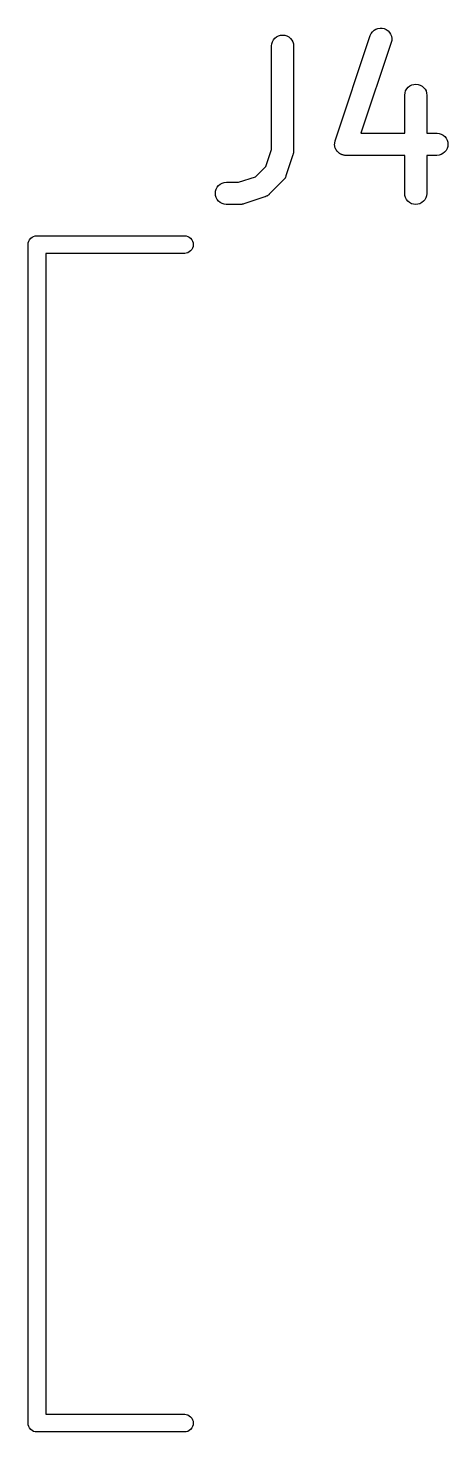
# Model space of a CAD drawing. Extents: x 85.9 to 159.2, y -122.9 to -78.6.
# Drawn here: x 85.94 to 88.79, y -115.06 to -105.53 of the extents above; entities that cross this region are included whole.
import ezdxf

# ---------------------------------------------------------------- set-up
doc = ezdxf.new("R2010")
doc.units = 0
doc.header["$MEASUREMENT"] = 0
doc.layers.add('BLACK', color=7, linetype='CONTINUOUS')

msp = doc.modelspace()

# ---------------------------------------------------------------- linework, layer by layer
at = {"layer": 'BLACK', "linetype": 'CONTINUOUS'}
for p, q in [((87.6142, -105.599), (87.6256, -105.59)), ((87.6256, -105.59), (87.6386, -105.583)), ((87.6386, -105.583), (87.6526, -105.579)), ((87.6526, -105.579), (87.6672, -105.577)), ((87.6672, -105.577), (87.6817, -105.579)), ((87.6817, -105.579), (87.6957, -105.583)), ((87.6957, -105.583), (87.7086, -105.59)), ((87.7086, -105.59), (87.7199, -105.6)), ((88.0241, -106.295), (88.2622, -105.581)), ((88.2622, -105.581), (88.2625, -105.58)), ((88.2625, -105.58), (88.2687, -105.567)), ((88.2687, -105.567), (88.2773, -105.555)), ((88.2773, -105.555), (88.288, -105.545)), ((88.288, -105.545), (88.3005, -105.537)), ((88.3005, -105.537), (88.3142, -105.532)), ((88.3142, -105.532), (88.3287, -105.53)), ((88.3287, -105.53), (88.3433, -105.53)), ((88.3433, -105.53), (88.3575, -105.534)), ((88.3575, -105.534), (88.3709, -105.54)), ((88.3709, -105.54), (88.3828, -105.548)), ((88.3828, -105.548), (88.3928, -105.559)), ((88.3928, -105.559), (88.4005, -105.571)), ((88.4005, -105.571), (88.4057, -105.585)), ((88.4057, -105.585), (88.4082, -105.6)), ((87.5917, -105.651), (87.5933, -105.637)), ((87.5917, -105.652), (87.5917, -105.651)), ((87.5917, -106.354), (87.5917, -105.652)), ((87.5933, -105.637), (87.5977, -105.623)), ((87.5977, -105.623), (87.6048, -105.61)), ((87.6048, -105.61), (87.6142, -105.599)), ((87.7199, -105.6), (87.7291, -105.611)), ((87.7291, -105.611), (87.736, -105.624)), ((87.736, -105.624), (87.7402, -105.638)), ((87.7402, -105.638), (87.7417, -105.652)), ((87.7417, -105.652), (87.7417, -106.367)), ((88.4045, -105.628), (88.1993, -106.244)), ((88.4077, -105.614), (88.4045, -105.628)), ((88.4082, -105.6), (88.4077, -105.614)), ((88.4964, -105.985), (88.4981, -105.97)), ((88.4981, -105.97), (88.5025, -105.956)), ((88.5025, -105.956), (88.5095, -105.943)), ((88.5095, -105.943), (88.519, -105.932)), ((88.519, -105.932), (88.5304, -105.923)), ((88.5304, -105.923), (88.5433, -105.916)), ((88.5433, -105.916), (88.5574, -105.912)), ((88.5574, -105.912), (88.572, -105.911)), ((88.572, -105.911), (88.5865, -105.912)), ((88.5865, -105.912), (88.6005, -105.917)), ((88.6005, -105.917), (88.6134, -105.924)), ((88.6134, -105.924), (88.6246, -105.933)), ((88.6246, -105.933), (88.6339, -105.944)), ((88.6339, -105.944), (88.6408, -105.957)), ((88.6408, -105.957), (88.645, -105.971)), ((88.645, -105.971), (88.6464, -105.986)), ((88.4964, -105.986), (88.4964, -105.985)), ((88.4964, -106.244), (88.4964, -105.986)), ((88.6464, -105.986), (88.6464, -106.244)), ((88.1993, -106.244), (88.4964, -106.244)), ((88.6464, -106.244), (88.7143, -106.244)), ((88.7143, -106.244), (88.7153, -106.244)), ((88.7153, -106.244), (88.7299, -106.246)), ((88.7299, -106.246), (88.7438, -106.25)), ((88.7438, -106.25), (88.7567, -106.257)), ((88.7567, -106.257), (88.7679, -106.267)), ((87.5535, -106.469), (87.5917, -106.354)), ((88.0202, -106.319), (88.0207, -106.314)), ((88.0205, -106.321), (88.0202, -106.319)), ((88.0204, -106.324), (88.0205, -106.321)), ((88.0212, -106.329), (88.0204, -106.324)), ((88.0207, -106.314), (88.0208, -106.31)), ((88.0208, -106.31), (88.0215, -106.307)), ((88.0216, -106.333), (88.0212, -106.329)), ((88.0215, -106.307), (88.0218, -106.304)), ((88.0224, -106.336), (88.0216, -106.333)), ((88.0218, -106.304), (88.0231, -106.3)), ((88.0228, -106.339), (88.0224, -106.336)), ((88.0244, -106.343), (88.0228, -106.339)), ((88.0231, -106.3), (88.0241, -106.295)), ((88.0257, -106.347), (88.0244, -106.343)), ((88.027, -106.35), (88.0257, -106.347)), ((88.028, -106.352), (88.027, -106.35)), ((88.0304, -106.356), (88.028, -106.352)), ((88.7679, -106.267), (88.777, -106.278)), ((88.7834, -106.348), (88.7765, -106.361)), ((88.777, -106.278), (88.7838, -106.291)), ((88.7878, -106.334), (88.7834, -106.348)), ((88.7838, -106.291), (88.788, -106.305)), ((88.7893, -106.32), (88.7878, -106.334)), ((88.788, -106.305), (88.7893, -106.32)), ((87.7378, -106.39), (87.6902, -106.533)), ((87.7388, -106.386), (87.7378, -106.39)), ((87.74, -106.382), (87.7388, -106.386)), ((87.7404, -106.379), (87.74, -106.382)), ((87.7411, -106.376), (87.7404, -106.379)), ((87.7412, -106.372), (87.7411, -106.376)), ((87.7417, -106.368), (87.7412, -106.372)), ((87.7417, -106.367), (87.7417, -106.368)), ((88.0325, -106.36), (88.0304, -106.356)), ((88.0343, -106.362), (88.0325, -106.36)), ((88.0358, -106.365), (88.0343, -106.362)), ((88.0388, -106.368), (88.0358, -106.365)), ((88.0417, -106.372), (88.0388, -106.368)), ((88.0438, -106.373), (88.0417, -106.372)), ((88.0458, -106.375), (88.0438, -106.373)), ((88.0494, -106.378), (88.0458, -106.375)), ((88.0529, -106.381), (88.0494, -106.378)), ((88.0554, -106.382), (88.0529, -106.381)), ((88.0577, -106.384), (88.0554, -106.382)), ((88.0618, -106.386), (88.0577, -106.384)), ((88.0657, -106.388), (88.0618, -106.386)), ((88.0684, -106.389), (88.0657, -106.388)), ((88.071, -106.39), (88.0684, -106.389)), ((88.0754, -106.391), (88.071, -106.39)), ((88.0796, -106.392), (88.0754, -106.391)), ((88.0825, -106.393), (88.0796, -106.392)), ((88.0853, -106.393), (88.0825, -106.393)), ((88.0898, -106.394), (88.0853, -106.393)), ((88.0942, -106.394), (88.0898, -106.394)), ((88.0952, -106.394), (88.0942, -106.394)), ((88.4964, -106.394), (88.0952, -106.394)), ((88.4964, -106.652), (88.4964, -106.394)), ((88.7143, -106.394), (88.6464, -106.394)), ((88.6464, -106.394), (88.6464, -106.652)), ((88.7289, -106.393), (88.7143, -106.394)), ((88.7429, -106.388), (88.7289, -106.393)), ((88.7558, -106.382), (88.7429, -106.388)), ((88.7671, -106.372), (88.7558, -106.382)), ((88.7765, -106.361), (88.7671, -106.372)), ((87.3688, -106.577), (87.4833, -106.539)), ((87.4833, -106.539), (87.5535, -106.469)), ((87.6859, -106.543), (87.6837, -106.548)), ((87.6883, -106.538), (87.6859, -106.543)), ((87.6889, -106.536), (87.6883, -106.538)), ((87.6899, -106.534), (87.6889, -106.536)), ((87.6902, -106.533), (87.6899, -106.534)), ((87.2107, -106.652), (87.2122, -106.637)), ((87.2122, -106.637), (87.2166, -106.623)), ((87.2166, -106.623), (87.2235, -106.61)), ((87.2235, -106.61), (87.2329, -106.599)), ((87.2329, -106.599), (87.2442, -106.59)), ((87.2442, -106.59), (87.2571, -106.583)), ((87.2571, -106.583), (87.2711, -106.579)), ((87.2711, -106.579), (87.2857, -106.577)), ((87.2857, -106.577), (87.3688, -106.577)), ((87.6721, -106.563), (87.5768, -106.658)), ((87.6735, -106.561), (87.6721, -106.563)), ((87.6751, -106.559), (87.6735, -106.561)), ((87.6781, -106.555), (87.6751, -106.559)), ((87.6814, -106.551), (87.6781, -106.555)), ((87.6824, -106.549), (87.6814, -106.551)), ((87.6837, -106.548), (87.6824, -106.549)), ((87.212, -106.666), (87.2107, -106.652)), ((87.2162, -106.68), (87.212, -106.666)), ((87.223, -106.693), (87.2162, -106.68)), ((87.2321, -106.705), (87.223, -106.693)), ((87.2433, -106.714), (87.2321, -106.705)), ((87.2562, -106.721), (87.2433, -106.714)), ((87.2701, -106.726), (87.2562, -106.721)), ((87.2847, -106.727), (87.2701, -106.726)), ((87.2857, -106.727), (87.2847, -106.727)), ((87.381, -106.727), (87.2857, -106.727)), ((87.3851, -106.727), (87.381, -106.727)), ((87.3894, -106.727), (87.3851, -106.727)), ((87.3924, -106.726), (87.3894, -106.727)), ((87.3955, -106.726), (87.3924, -106.726)), ((87.3996, -106.725), (87.3955, -106.726)), ((87.4037, -106.724), (87.3996, -106.725)), ((87.4047, -106.724), (87.4037, -106.724)), ((87.5475, -106.676), (87.4047, -106.724)), ((87.5495, -106.675), (87.5475, -106.676)), ((87.5517, -106.674), (87.5495, -106.675)), ((87.5562, -106.672), (87.5517, -106.674)), ((87.5609, -106.67), (87.5562, -106.672)), ((87.5627, -106.669), (87.5609, -106.67)), ((87.5647, -106.668), (87.5627, -106.669)), ((87.5687, -106.664), (87.5647, -106.668)), ((87.5728, -106.662), (87.5687, -106.664)), ((87.5744, -106.66), (87.5728, -106.662)), ((87.5761, -106.659), (87.5744, -106.66)), ((87.5768, -106.658), (87.5761, -106.659)), ((88.4979, -106.667), (88.4964, -106.652)), ((88.5021, -106.681), (88.4979, -106.667)), ((88.509, -106.694), (88.5021, -106.681)), ((88.5182, -106.705), (88.509, -106.694)), ((88.5295, -106.715), (88.5182, -106.705)), ((88.5424, -106.722), (88.5295, -106.715)), ((88.5563, -106.726), (88.5424, -106.722)), ((88.5709, -106.727), (88.5563, -106.726)), ((88.5855, -106.726), (88.5709, -106.727)), ((88.5995, -106.722), (88.5855, -106.726)), ((88.6125, -106.715), (88.5995, -106.722)), ((88.6239, -106.706), (88.6125, -106.715)), ((88.6333, -106.695), (88.6239, -106.706)), ((88.6404, -106.682), (88.6333, -106.695)), ((88.6448, -106.668), (88.6404, -106.682)), ((88.6464, -106.653), (88.6448, -106.668)), ((88.6464, -106.652), (88.6464, -106.653)), ((85.9397, -107), (85.9409, -106.988)), ((85.94, -107.003), (85.9397, -107)), ((85.94, -114.997), (85.94, -107.003)), ((85.9409, -106.988), (85.9443, -106.977)), ((85.9443, -106.977), (85.9499, -106.967)), ((85.9499, -106.967), (85.9574, -106.957)), ((85.9574, -106.957), (85.9665, -106.95)), ((85.9665, -106.95), (85.9769, -106.944)), ((85.9769, -106.944), (85.9882, -106.941)), ((85.9882, -106.941), (85.9971, -106.94)), ((85.9971, -106.94), (86, -106.94)), ((86, -106.94), (86.0029, -106.94)), ((86.0029, -106.94), (87.0029, -106.94)), ((87.0029, -106.94), (87.0118, -106.941)), ((87.0118, -106.941), (87.0231, -106.944)), ((87.0231, -106.944), (87.0335, -106.95)), ((87.0335, -106.95), (87.0426, -106.957)), ((87.0426, -106.957), (87.0501, -106.967)), ((87.0501, -106.967), (87.0557, -106.977)), ((87.0557, -106.977), (87.0591, -106.988)), ((87.0591, -107.012), (87.0557, -107.023)), ((87.0591, -106.988), (87.0603, -107)), ((87.0603, -107), (87.0591, -107.012)), ((87.0029, -107.06), (86.06, -107.06)), ((86.06, -107.06), (86.06, -114.94)), ((87.0118, -107.059), (87.0029, -107.06)), ((87.0231, -107.056), (87.0118, -107.059)), ((87.0335, -107.05), (87.0231, -107.056)), ((87.0426, -107.043), (87.0335, -107.05)), ((87.0501, -107.033), (87.0426, -107.043)), ((87.0557, -107.023), (87.0501, -107.033)), ((85.9397, -115), (85.94, -114.997)), ((85.9409, -115.012), (85.9397, -115)), ((85.9443, -115.023), (85.9409, -115.012)), ((85.9499, -115.033), (85.9443, -115.023)), ((86.06, -114.94), (87.0029, -114.94)), ((87.0029, -114.94), (87.0118, -114.941)), ((87.0118, -114.941), (87.0231, -114.944)), ((87.0231, -114.944), (87.0335, -114.95)), ((87.0335, -114.95), (87.0426, -114.957)), ((87.0426, -114.957), (87.0501, -114.967)), ((87.0501, -114.967), (87.0557, -114.977)), ((87.0557, -115.023), (87.0501, -115.033)), ((87.0557, -114.977), (87.0591, -114.988)), ((87.0591, -115.012), (87.0557, -115.023)), ((87.0591, -114.988), (87.0603, -115)), ((87.0603, -115), (87.0591, -115.012)), ((85.9574, -115.043), (85.9499, -115.033)), ((85.9665, -115.05), (85.9574, -115.043)), ((85.9769, -115.056), (85.9665, -115.05)), ((85.9882, -115.059), (85.9769, -115.056)), ((85.9971, -115.06), (85.9882, -115.059)), ((86, -115.06), (85.9971, -115.06)), ((85.9971, -115.06), (85.9971, -115.06)), ((86.0029, -115.06), (86, -115.06)), ((87.0029, -115.06), (86.0029, -115.06)), ((87.0118, -115.059), (87.0029, -115.06)), ((87.0231, -115.056), (87.0118, -115.059)), ((87.0335, -115.05), (87.0231, -115.056)), ((87.0426, -115.043), (87.0335, -115.05)), ((87.0501, -115.033), (87.0426, -115.043))]:
    msp.add_line(p, q, dxfattribs=at)

doc.saveas('drawing.dxf')
